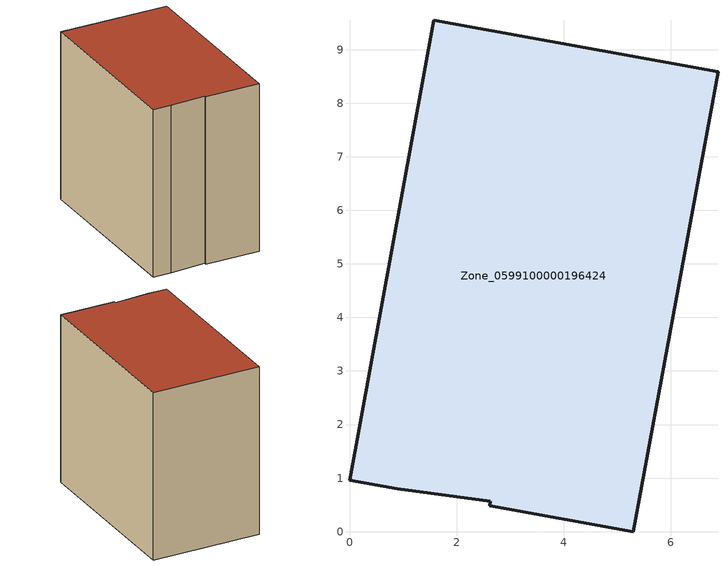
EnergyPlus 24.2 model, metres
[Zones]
Zone_0599100000196424
 floor ground (C_G): 5.3,0 2.62,0.49 2.63,0.57 0.89,0.8 0,0.96 1.57,9.55 6.88,8.58 z0
 wall outside (C_F): 5.3,0 6.88,8.58 1.57,9.55 0,0.96 0.89,0.8 2.63,0.57 2.62,0.49 5.3,0 z0:8.4
 roof outside (C_R): 2.62,0.49 5.3,0 6.88,8.58 1.57,9.55 0,0.96 0.89,0.8 2.63,0.57 z8.4
[BUILDING]
Pand.0599100000196424: North Axis=0; Terrain=City; Loads Convergence Tolerance Value=0.04; Temperature Convergence Tolerance Value=0.4; Solar Distribution=FullExterior; Maximum Number of Warmup Days=25; Minimum Number of Warmup Days=1
[Site:Location]
Rotterdam.The.Hague.AP_ZH_NLD Design_Conditions: Latitude=51.96; Longitude=4.45; Time Zone=1; Elevation=-4.5
[SITE:GROUNDTEMPERATURE:BUILDINGSURFACE]
18, 18, 18, 18, 18, 18, 18, 18, 18, 18, 18, 18
[MATERIAL] Thermal Absorptance=0.9; Solar Absorptance=0.7; Visible Absorptance=0.7
Name | Roughness | Thickness | Conductivity | Density | Specific Heat
G.TI.1975-1991 | MediumSmooth | 0.15 | 0.288461 | 540 | 1210
F.TI.1975-1991 | Rough | 0.3 | 0.230769 | 1920 | 840
R.TI.1975-1991 | MediumRough | 0.2 | 0.153846 | 1500 | 1000
[CONSTRUCTION]
C_G: G.TI.1975-1991
C_F: F.TI.1975-1991
C_R: R.TI.1975-1991
[ZONE]
Zone_0599100000196424: Type=1; Multiplier=1; Ceiling Height=Autocalculate; Volume=Autocalculate; Floor Area=autocalculate; Part of Total Floor Area=Yes
[ZONEINFILTRATION:DESIGNFLOWRATE]
Infil_Zone_0599100000196424: Zone or ZoneList or Space or SpaceList=Zone_0599100000196424; Schedule=AlwaysOn; Design Flow Rate Calculation Method=Flow/Area; Flow Rate per Floor Area=0.003; Constant Term Coefficient=1; Temperature Term Coefficient=0; Velocity Term Coefficient=0; Velocity Squared Term Coefficient=0
[HVACTEMPLATE:ZONE:IDEALLOADSAIRSYSTEM]
Zone_0599100000196424: Maximum Heating Supply Air Temperature=50; Minimum Cooling Supply Air Temperature=13; Maximum Heating Supply Air Humidity Ratio=0.0156; Minimum Cooling Supply Air Humidity Ratio=0.0077; Heating Limit=NoLimit; Cooling Limit=NoLimit; Dehumidification Control Type=ConstantSensibleHeatRatio; Cooling Sensible Heat Ratio=0.7; Dehumidification Setpoint=60; Humidification Control Type=None; Humidification Setpoint=30; Outdoor Air Method=None; Outdoor Air Flow Rate per Person=0.00944; Outdoor Air Flow Rate per Zone Floor Area=0; Outdoor Air Flow Rate per Zone=0; Demand Controlled Ventilation Type=None; Outdoor Air Economizer Type=NoEconomizer; Heat Recovery Type=None; Sensible Heat Recovery Effectiveness=0.7; Latent Heat Recovery Effectiveness=0.65
[ZONECONTROL:THERMOSTAT]
ThermostatControl_Zone_0599100000196424: Zone or ZoneList=Zone_0599100000196424; Control Type Schedule=DualSetpointControlType; Control 1=Thermostat_Zone_0599100000196424; Temperature Difference Between Cutout And Setpoint=0
[THERMOSTATSETPOINT:DUALSETPOINT]
Thermostat_Zone_0599100000196424: Heating Setpoint Temperature Schedule=HeatingSetpoint_Zone_0599100000196424; Cooling Setpoint Temperature Schedule=CoolingSetpoint_Zone_0599100000196424
[SCHEDULE:COMPACT]
HeatingSetpoint_Zone_0599100000196424: Through: 12/31, For: AllDays, Until: 24:00, 21
CoolingSetpoint_Zone_0599100000196424: Through: 12/31, For: AllDays, Until: 24:00, 24
DualSetpointControlType: Through: 12/31, For: AllDays, Until: 24:00, 4
AlwaysOn: Through: 12/31, For: AllDays, Until: 24:00, 1
